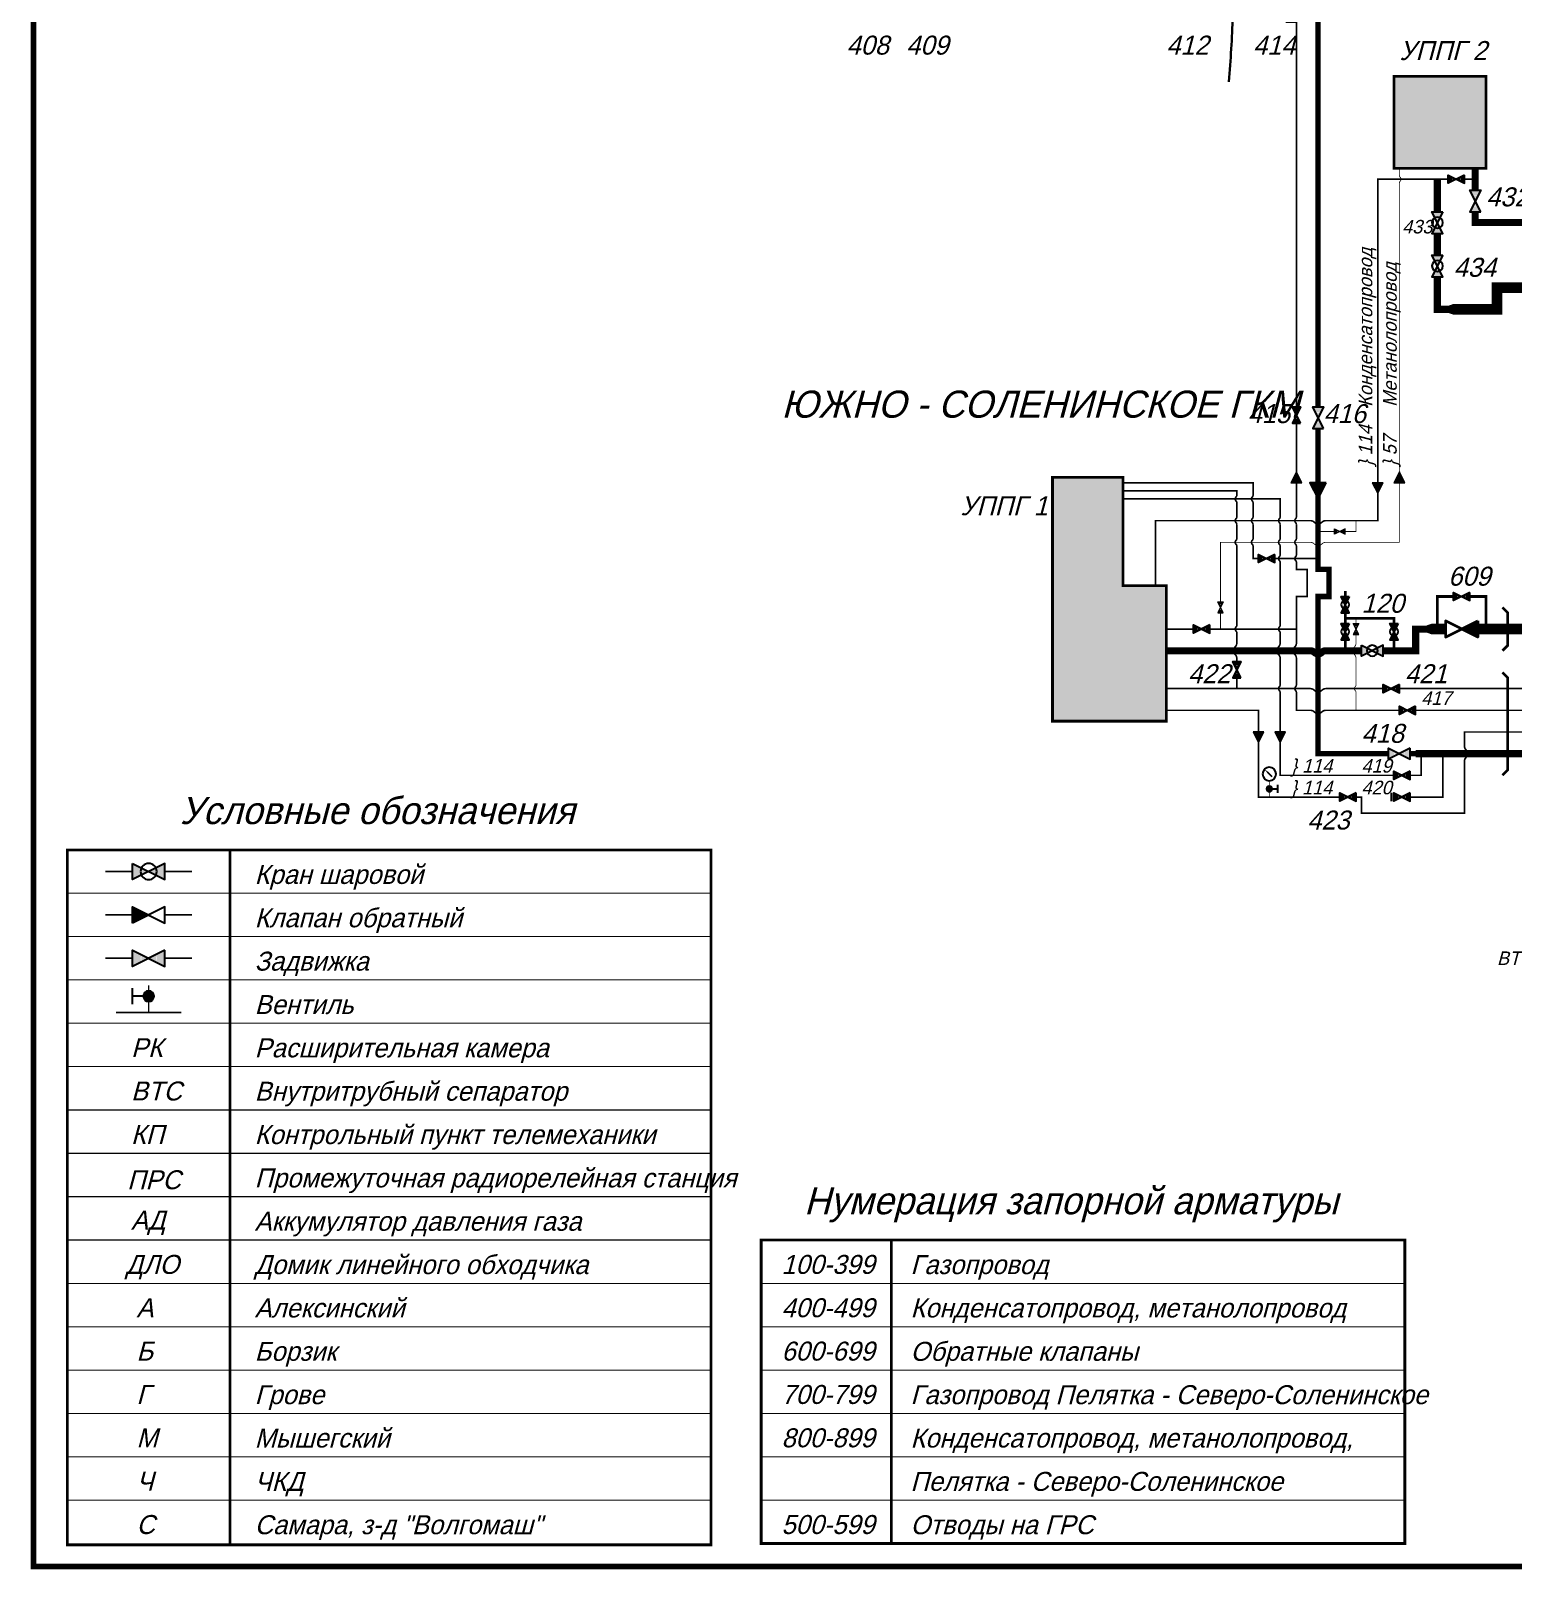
# Model space of a CAD drawing. Header units: millimetres. Extents: x 0 to 3108, y -1 to 580.
# Drawn here: x -0.5 to 273, y -0.5 to 283.4 of the extents above; entities that cross this region are included whole.
import ezdxf
from ezdxf.enums import TextEntityAlignment as Align

# ---------------------------------------------------------------- set-up
doc = ezdxf.new("R2010")
doc.units = ezdxf.units.MM
doc.header["$MEASUREMENT"] = 0
for name, color, linetype in [('АД', 7, 'Continuous'), ('Вентили', 7, 'Continuous'), ('ВТС', 7, 'Continuous'), ('ДЛО', 7, 'Continuous'), ('Задвижки ручн.ВД', 7, 'Continuous'), ('Клапаны обр.', 7, 'Continuous'), ('Краны шар.ВД', 7, 'Continuous'), ('Манометры техн.', 7, 'Continuous'), ('Напр.потока ср.жидк.', 7, 'Continuous'), ('Переезды', 7, 'Continuous'), ('Площадки', 7, 'Continuous'), ('Рамка', 7, 'Continuous'), ('Трубы 0057', 7, 'Continuous'), ('Трубы 0089', 7, 'Continuous'), ('Трубы 0114', 7, 'Continuous'), ('Трубы 0159', 7, 'Continuous'), ('Трубы 0219', 7, 'Continuous'), ('Трубы 0325', 7, 'Continuous'), ('Трубы 0720', 7, 'Continuous')]:
    doc.layers.add(name, color=color, linetype=linetype)
doc.styles.add('# елементов', font='ruslat.shx', dxfattribs={"oblique": 15, "height": 2.5})
doc.styles.add('# елементов 3.5', font='ruslat.shx', dxfattribs={"oblique": 15, "height": 3.5})
doc.styles.add('Наим. объектов', font='ruslat.shx', dxfattribs={"oblique": 15, "height": 3.5})
doc.styles.add('Наим. труб', font='ruslat.shx', dxfattribs={"oblique": 15, "height": 2.5})
doc.styles.add('Рамка 3.5', font='ruslat.shx', dxfattribs={"oblique": 15, "height": 3.5})
doc.styles.add('Рамка 5', font='ruslat.shx', dxfattribs={"oblique": 15, "height": 5})

# ---------------------------------------------------------------- blocks, each defined once
blk = doc.blocks.new('Задвижка ручн.ВД')
at = {"layer": 'Задвижки ручн.ВД', "linetype": 'ByBlock', "lineweight": -2}
h = blk.add_hatch(color=0, dxfattribs=at)
edge = h.paths.add_edge_path()
edge.add_ellipse((0.5, 0), major_axis=(0.177, 0.177), ratio=1, start_angle=108.4349, end_angle=135, ccw=False)
edge.add_line((0.276, 0.112), (0, 0.25))
edge.add_line((0, 0.25), (0, -0.25))
edge.add_line((0, -0.25), (0.276, -0.112))
edge.add_ellipse((0.5, 0), major_axis=(-0.177, 0.177), ratio=1, start_angle=45, end_angle=71.5651, ccw=False)
edge = h.paths.add_edge_path()
edge.add_line((0.5, 0), (0.276, 0.112))
edge.add_ellipse((0.5, 0), major_axis=(0.177, 0.177), ratio=1, start_angle=108.4349, end_angle=135)
edge.add_ellipse((0.5, 0), major_axis=(-0.177, 0.177), ratio=1, start_angle=45, end_angle=71.5651)
edge.add_line((0.276, -0.112), (0.5, 0))
edge = h.paths.add_edge_path()
edge.add_line((0.5, 0), (0.724, -0.112))
edge.add_ellipse((0.5, 0), major_axis=(0.177, 0.177), ratio=1, start_angle=288.4349, end_angle=315)
edge.add_ellipse((0.5, 0), major_axis=(-0.177, 0.177), ratio=1, start_angle=225, end_angle=251.5651)
edge.add_line((0.724, 0.112), (0.5, 0))
edge = h.paths.add_edge_path()
edge.add_ellipse((0.5, 0), major_axis=(0.177, 0.177), ratio=1, start_angle=288.4349, end_angle=315, ccw=False)
edge.add_line((0.724, -0.112), (1, -0.25))
edge.add_line((1, -0.25), (1, 0.25))
edge.add_line((1, 0.25), (0.724, 0.112))
edge.add_ellipse((0.5, 0), major_axis=(-0.177, 0.177), ratio=1, start_angle=225, end_angle=251.5651, ccw=False)
at = {"layer": 'Задвижки ручн.ВД', "color": 0, "linetype": 'ByBlock', "lineweight": -2}
blk.add_lwpolyline([(1, 0.25), (0, -0.25), (0, 0.25), (1, -0.25)], close=True, dxfattribs=at)
blk = doc.blocks.new('Кран шар.ВД')
at = {"layer": 'Краны шар.ВД', "linetype": 'ByBlock', "lineweight": -2}
h = blk.add_hatch(color=0, dxfattribs=at)
edge = h.paths.add_edge_path()
edge.add_ellipse((0.5, 0), major_axis=(0.177, 0.177), ratio=1, start_angle=108.4349, end_angle=135, ccw=False)
edge.add_line((0.276, 0.112), (0, 0.25))
edge.add_line((0, 0.25), (0, -0.25))
edge.add_line((0, -0.25), (0.276, -0.112))
edge.add_ellipse((0.5, 0), major_axis=(-0.177, 0.177), ratio=1, start_angle=45, end_angle=71.5651, ccw=False)
edge = h.paths.add_edge_path()
edge.add_line((0.5, 0), (0.276, 0.112))
edge.add_ellipse((0.5, 0), major_axis=(0.177, 0.177), ratio=1, start_angle=108.4349, end_angle=135)
edge.add_ellipse((0.5, 0), major_axis=(-0.177, 0.177), ratio=1, start_angle=45, end_angle=71.5651)
edge.add_line((0.276, -0.112), (0.5, 0))
edge = h.paths.add_edge_path()
edge.add_line((0.5, 0), (0.724, -0.112))
edge.add_ellipse((0.5, 0), major_axis=(0.177, 0.177), ratio=1, start_angle=288.4349, end_angle=315)
edge.add_ellipse((0.5, 0), major_axis=(-0.177, 0.177), ratio=1, start_angle=225, end_angle=251.5651)
edge.add_line((0.724, 0.112), (0.5, 0))
edge = h.paths.add_edge_path()
edge.add_ellipse((0.5, 0), major_axis=(0.177, 0.177), ratio=1, start_angle=288.4349, end_angle=315, ccw=False)
edge.add_line((0.724, -0.112), (1, -0.25))
edge.add_line((1, -0.25), (1, 0.25))
edge.add_line((1, 0.25), (0.724, 0.112))
edge.add_ellipse((0.5, 0), major_axis=(-0.177, 0.177), ratio=1, start_angle=225, end_angle=251.5651, ccw=False)
at = {"layer": 'Краны шар.ВД', "color": 0, "linetype": 'ByBlock', "lineweight": -2}
blk.add_lwpolyline([(0, 0.25), (1, -0.25), (1, 0.25), (0, -0.25)], close=True, dxfattribs=at)
blk.add_lwpolyline([(0.25, 0, 1), (0.75, 0, 1), (0.25, 0)], format="xyb", close=True, dxfattribs=at)
blk = doc.blocks.new('Напр.потока ср.жидк.')
at = {"layer": 'Напр.потока ср.жидк.', "linetype": 'ByBlock', "lineweight": -2}
blk.add_hatch(color=0, dxfattribs=at).paths.add_polyline_path([(0, 0.5), (0, -0.5), (1, 0)])
at = {"layer": 'Напр.потока ср.жидк.', "color": 0, "linetype": 'ByBlock', "lineweight": -2}
blk.add_lwpolyline([(0, 0.5), (0, -0.5), (1, 0), (0, 0.5)], dxfattribs=at)
blk = doc.blocks.new('Клапан обр.')
at = {"layer": 'Клапаны обр.', "linetype": 'ByBlock', "lineweight": -2}
blk.add_hatch(color=0, dxfattribs=at).paths.add_polyline_path([(0, 0.25), (0, -0.25), (0.5, 0)])
at = {"layer": 'Клапаны обр.', "color": 0, "linetype": 'ByBlock', "lineweight": -2}
blk.add_lwpolyline([(0, -0.25), (0, 0.25), (1, -0.25), (1, 0.25)], close=True, dxfattribs=at)
blk = doc.blocks.new('Манометр техн.')
at = {"layer": 'Манометры техн.', "color": 0, "linetype": 'ByBlock', "lineweight": -2}
blk.add_lwpolyline([(-0.5, 0.5, 1), (0.5, 0.5, 1)], format="xyb", close=True, dxfattribs=at)
blk.add_lwpolyline([(-0.05, 0.55), (0.18, 0.32)], dxfattribs=at)
blk.add_solid([(0, 0.6), (-0.35, 0.85), (-0.1, 0.5)], dxfattribs=at)
blk = doc.blocks.new('Вентиль')
at = {"layer": 'Вентили', "linetype": 'ByBlock', "lineweight": -2}
blk.add_hatch(color=0, dxfattribs=at).paths.add_polyline_path([(1, 0, 1), (0, 0, 1)])
at = {"layer": 'Вентили', "color": 0, "linetype": 'ByBlock', "lineweight": -2}
for points in [[(-0.25, 1.5), (1.25, 1.5)], [(0.5, 0.5), (0.5, 1.5)]]:
    blk.add_lwpolyline(points, dxfattribs=at)
blk.add_lwpolyline([(0, 0, 1), (1, 0, 1)], format="xyb", close=True, dxfattribs=at)
blk = doc.blocks.new('Пересеч. 114-114')
at = {"layer": 'Трубы 0114', "color": 0, "linetype": 'ByBlock', "lineweight": -2, "const_width": 0.3}
blk.add_lwpolyline([(-0.71, 0, -0.198912), (-0.35, -0.15), (-0.35, -0.15, 0.414214), (0.35, -0.15), (0.35, -0.15, -0.198912), (0.71, 0)], format="xyb", dxfattribs=at)
blk = doc.blocks.new('Пересеч. 114-325')
at = {"layer": 'Трубы 0114', "color": 0, "linetype": 'ByBlock', "lineweight": -2, "const_width": 0.3}
blk.add_lwpolyline([(-1.41, 0, -0.198912), (-0.71, -0.29), (-0.71, -0.29, 0.414214), (0.71, -0.29), (0.71, -0.29, -0.198912), (1.41, 0)], format="xyb", dxfattribs=at)
blk = doc.blocks.new('Пересеч. 057-325')
at = {"layer": 'Трубы 0057', "const_width": 0.15}
blk.add_lwpolyline([(-1.41, 0, -0.198912), (-0.71, -0.29), (-0.71, -0.29, 0.414214), (0.71, -0.29), (0.71, -0.29, -0.198912), (1.41, 0)], format="xyb", dxfattribs=at)
blk = doc.blocks.new('Пересеч. 057-114')
at = {"layer": 'Трубы 0057', "const_width": 0.15}
blk.add_lwpolyline([(-0.71, 0, -0.198912), (-0.35, -0.15), (-0.35, -0.15, 0.414214), (0.35, -0.15), (0.35, -0.15, -0.198912), (0.71, 0)], format="xyb", dxfattribs=at)
blk = doc.blocks.new('Пересеч. 325-325')
at = {"layer": 'Трубы 0325', "color": 0, "linetype": 'ByBlock', "lineweight": -2, "const_width": 1.3}
blk.add_lwpolyline([(-1.41, 0, -0.198912), (-0.71, -0.29), (-0.71, -0.29, 0.414214), (0.71, -0.29), (0.71, -0.29, -0.198912), (1.41, 0)], format="xyb", dxfattribs=at)

msp = doc.modelspace()

# ---------------------------------------------------------------- hatches: boundary and pattern name
at = {"layer": 'Площадки', "lineweight": 15}
for points in [[(268, 275), (251, 275), (251, 258), (268, 258)], [(209, 181), (201, 181), (201, 201), (188, 201), (188, 156), (209, 156)]]:
    msp.add_hatch(color=9, dxfattribs=at).paths.add_polyline_path(points)

# ---------------------------------------------------------------- linework, layer by layer
at = {"layer": 'Задвижки ручн.ВД', "lineweight": 25}
msp.add_lwpolyline([(250.5, 142.75), (250.5, 141.25)], dxfattribs=at)
at = {"layer": 'Переезды', "const_width": 0.5}
for points in [[(271, 169), (272, 170), (272, 176), (271, 177)], [(271, 146), (272, 147), (272, 164), (271, 165)]]:
    msp.add_lwpolyline(points, dxfattribs=at)
at = {"layer": 'Площадки', "const_width": 0.5}
for points in [[(251, 275), (268, 275), (268, 258), (251, 258)], [(188, 201), (188, 156), (209, 156), (209, 181), (201, 181), (201, 201)]]:
    msp.add_lwpolyline(points, close=True, dxfattribs=at)
at = {"layer": 'Площадки', "color": 5, "lineweight": 30}
msp.add_spline([(222.06, 378.67), (221.38, 371.04), (221.55, 366.8), (222, 363), (221.89, 360.7), (221.55, 355.96), (222.23, 352.4), (222.06, 347.82), (222.06, 346.8), (222.91, 343.58), (223.93, 340.87), (224.6, 338.5), (224.27, 337.82), (222.91, 335.45), (222.06, 333.41), (222, 329), (222, 325), (221.89, 322.91), (222.23, 320.87), (222.23, 318.5), (221.89, 312.23), (222.06, 307.65), (221.72, 304.09), (221.72, 301.72), (222, 298), (222, 294), (221.38, 290.2), (221.21, 286.13), (220.53, 274)], degree=3, dxfattribs=at)
at = {"layer": 'Рамка'}
for points, const_width in [([(964.33, 0), (0, 0), (0, 579), (964.33, 579)], 1), ([(6.25, 4), (6.25, 132.25), (125, 132.25), (125, 4)], 0.5), ([(134.25, 4.25), (134.25, 60.25), (253, 60.25), (253, 4.25)], 0.5)]:
    msp.add_lwpolyline(points, close=True, dxfattribs=dict(at, const_width=const_width))
for points, const_width in [([(36.25, 132.25), (36.25, 4)], 0.5), ([(6.25, 124.25), (125, 124.25)], 0.2), ([(6.25, 116.25), (125, 116.25)], 0.2), ([(6.25, 108.25), (125, 108.25)], 0.2), ([(6.25, 100.25), (125, 100.25)], 0.2), ([(6.25, 92.25), (125, 92.25)], 0.2), ([(6.25, 84.25), (125, 84.25)], 0.2), ([(6.25, 76.25), (125, 76.25)], 0.2), ([(6.25, 68.25), (125, 68.25)], 0.2), ([(6.25, 60.25), (125, 60.25)], 0.2), ([(158.25, 60.25), (158.25, 4.25)], 0.5), ([(6.25, 52.25), (125, 52.25)], 0.2), ([(134.25, 52.25), (253, 52.25)], 0.2), ([(6.25, 44.25), (125, 44.25)], 0.2), ([(134.25, 44.25), (253, 44.25)], 0.2), ([(6.25, 36.25), (125, 36.25)], 0.2), ([(134.25, 36.25), (253, 36.25)], 0.2), ([(6.25, 28.25), (125, 28.25)], 0.2), ([(134.25, 28.25), (253, 28.25)], 0.2), ([(6.25, 20.25), (125, 20.25)], 0.2), ([(134.25, 20.25), (253, 20.25)], 0.2), ([(6.25, 12.25), (125, 12.25)], 0.2), ([(134.25, 12.25), (253, 12.25)], 0.2)]:
    msp.add_lwpolyline(points, dxfattribs=dict(at, const_width=const_width))
at = {"layer": 'Трубы 0057', "const_width": 0.15}
for points in [[(252, 256.71), (252, 258)], [(238.41, 189), (252, 189), (252, 255.29)], [(242, 191), (244, 191), (244, 193)], [(237, 191), (240, 191)], [(219, 178), (219, 189), (235.59, 189)], [(219, 173), (219, 176)], [(244, 175), (244, 174)], [(244, 172), (244, 170.41)], [(244, 167.59), (244, 162.71)], [(244, 161.29), (244, 158)], [(228, 142), (228, 145)]]:
    msp.add_lwpolyline(points, dxfattribs=at)
at = {"layer": 'Трубы 0089', "const_width": 0.3}
for points in [[(18.25, 128.25), (13.25, 128.25)], [(29.25, 128.25), (24.25, 128.25)], [(18.25, 120.25), (13.25, 120.25)], [(29.25, 120.25), (24.25, 120.25)], [(18.25, 112.25), (13.25, 112.25)], [(29.25, 112.25), (24.25, 112.25)], [(21.25, 107.25), (21.25, 102.25)], [(15.25, 102.25), (27.25, 102.25)]]:
    msp.add_lwpolyline(points, dxfattribs=at)
at = {"layer": 'Трубы 0114', "color": 5}
msp.add_lwpolyline([(231, 285, 0.3, 0.3, 0), (233, 285, 0.3, 0.3, 0), (233, 214, 0, 0, 0)], format="xyseb", dxfattribs=at)
at = {"layer": 'Трубы 0114', "const_width": 0.3}
for points in [[(238.41, 193), (248, 193), (248, 256), (261, 256)], [(264, 256), (266, 256)], [(201, 198.5), (222, 198.5), (222, 197.71)], [(201, 197), (230, 197), (230, 193.71)], [(222, 196.29), (222, 193.71)], [(207, 181), (207, 193), (235.59, 193)], [(222, 192.29), (222, 189.71)], [(230, 192.29), (230, 189.71)], [(222, 188.29), (222, 173.71)], [(230, 188.29), (230, 186.71)], [(230, 185.29), (230, 173.71)], [(222, 172.29), (222, 170.41)], [(230, 172.29), (230, 170.41)], [(222, 167.59), (222, 167)], [(230, 167.59), (230, 162.71)], [(209, 162), (235.59, 162)], [(222, 164), (222, 162)], [(238.41, 162), (249, 162)], [(252, 162), (301.17, 162)], [(230, 161.29), (230, 146), (251, 146)], [(209, 158), (226, 158), (226, 142), (241, 142)], [(264, 151.41), (264, 154), (284.29, 154)], [(244, 142), (245, 142), (245, 139), (264, 139), (264, 148.59)], [(260, 150), (260, 142), (254, 142)], [(254, 146), (256, 146), (256, 150)]]:
    msp.add_lwpolyline(points, dxfattribs=at)
at = {"layer": 'Трубы 0114', "color": 5, "const_width": 0.3}
for points in [[(233, 211), (233, 193.71)], [(233, 192.29), (233, 189.71)], [(233, 188.29), (233, 186.71)], [(233, 185.29), (233, 184), (235, 184), (235, 179), (233, 179), (233, 170.41)], [(209, 173), (214, 173)], [(217, 173), (233, 173)], [(233, 167.59), (233, 162.71)], [(233, 161.29), (233, 158), (235.59, 158)], [(238.41, 158), (252, 158)], [(255, 158), (301.17, 158)]]:
    msp.add_lwpolyline(points, dxfattribs=at)
at = {"layer": 'Трубы 0114', "color": 1, "const_width": 0.3}
for points in [[(201, 200), (225, 200), (225, 197.71)], [(225, 196.29), (225, 193.71)], [(225, 192.29), (225, 189.71)], [(225, 188.29), (225, 186), (226, 186)], [(229, 186), (237, 186)]]:
    msp.add_lwpolyline(points, dxfattribs=at)
at = {"layer": 'Трубы 0159', "const_width": 0.5}
for points in [[(242, 179), (242, 180)], [(259, 173), (259, 179), (262, 179)], [(242, 174), (242, 176)], [(242, 175), (251, 175), (251, 174)], [(242, 169), (242, 171)], [(251, 171), (251, 169)]]:
    msp.add_lwpolyline(points, dxfattribs=at)
at = {"layer": 'Трубы 0159'}
msp.add_lwpolyline([(265, 179, 0.5, 0.5, 0), (268, 179, 0.5, 0.5, 0), (268, 173, 0, 0, 0)], format="xyseb", dxfattribs=at)
at = {"layer": 'Трубы 0219', "color": 1, "const_width": 1}
for points in [[(237, 214), (237, 291), (214, 291)], [(237, 210), (237, 184), (239, 184), (239, 179), (237, 179), (237, 150), (250, 150)], [(254, 150), (255, 150)]]:
    msp.add_lwpolyline(points, dxfattribs=at)
at = {"layer": 'Трубы 0325', "color": 1, "const_width": 1.3}
for points in [[(266, 258), (266, 254)], [(266, 250), (266, 248), (308.17, 248)], [(255, 150), (301.17, 150)]]:
    msp.add_lwpolyline(points, dxfattribs=at)
at = {"layer": 'Трубы 0325', "const_width": 1.3}
for points in [[(259, 256), (259, 250)], [(259, 246), (259, 242)], [(259, 238), (259, 232), (261, 232)], [(249, 169), (255, 169), (255, 173), (257, 173)], [(209, 169), (235.59, 169)], [(238.41, 169), (245, 169)]]:
    msp.add_lwpolyline(points, dxfattribs=at)
at = {"layer": 'Трубы 0720', "const_width": 2}
for points in [[(299, 206), (299, 232), (278, 232), (278, 236), (270, 236), (270, 232), (262, 232)], [(258, 173), (260.5, 173)], [(266.5, 173), (279, 173)]]:
    msp.add_lwpolyline(points, dxfattribs=at)
at = {"layer": 'Трубы 0720'}
for points in [[(262, 232, 2, 1.3, 0), (261, 232, 2, 2, 0)], [(257, 173, 1.3, 2, 0), (258, 173, 2, 2, 0)]]:
    msp.add_lwpolyline(points, format="xyseb", dxfattribs=at)

# ---------------------------------------------------------------- block references
at = {"layer": 'Вентили', "lineweight": 25, "rotation": 270}
msp.add_blockref('Вентиль', (228, 144), dxfattribs=at)
at = {"layer": 'Вентили', "lineweight": 25, "xscale": 2, "yscale": 2, "rotation": 90}
msp.add_blockref('Вентиль', (21.25, 104.25), dxfattribs=at)
at = {"layer": 'Задвижки ручн.ВД', "lineweight": 25}
for p, xscale, yscale in [((261, 256), 3, 3), ((226, 186), 3, 3), ((262, 179), 3, 3), ((214, 173), 3, 3), ((249, 162), 3, 3), ((252, 158), 3, 3), ((250, 150), 4, 4), ((251, 146), 3, 3), ((241, 142), 3, 3), ((251, 142), 3, 3), ((18.25, 112.25), 6, 6)]:
    msp.add_blockref('Задвижка ручн.ВД', p, dxfattribs=dict(at, xscale=xscale, yscale=yscale))
at = {"layer": 'Задвижки ручн.ВД', "lineweight": 25, "rotation": 270}
for p, xscale, yscale in [((266, 254), 4, 4), ((233, 214), 3, 3), ((237, 214), 4, 4), ((222, 167), 3, 3)]:
    msp.add_blockref('Задвижка ручн.ВД', p, dxfattribs=dict(at, xscale=xscale, yscale=yscale))
at = {"layer": 'Задвижки ручн.ВД', "lineweight": 15, "xscale": 2, "yscale": 2}
msp.add_blockref('Задвижка ручн.ВД', (240, 191), dxfattribs=at)
at = {"layer": 'Задвижки ручн.ВД', "lineweight": 15, "xscale": 2, "yscale": 2, "rotation": 270}
for p in [(219, 178), (244, 174)]:
    msp.add_blockref('Задвижка ручн.ВД', p, dxfattribs=at)
at = {"layer": 'Клапаны обр.', "lineweight": 35, "xscale": 6, "yscale": 6, "rotation": 180}
msp.add_blockref('Клапан обр.', (266.5, 173), dxfattribs=at)
at = {"layer": 'Клапаны обр.', "lineweight": 25, "xscale": 6, "yscale": 6}
msp.add_blockref('Клапан обр.', (18.25, 120.25), dxfattribs=at)
at = {"layer": 'Краны шар.ВД', "lineweight": 25, "rotation": 270}
for p, xscale, yscale in [((259, 250), 4, 4), ((259, 242), 4, 4), ((242, 179), 3, 3), ((242, 174), 3, 3), ((251, 174), 3, 3)]:
    msp.add_blockref('Кран шар.ВД', p, dxfattribs=dict(at, xscale=xscale, yscale=yscale))
at = {"layer": 'Краны шар.ВД', "lineweight": 25}
for p, xscale, yscale in [((245, 169), 4, 4), ((18.25, 128.25), 6, 6)]:
    msp.add_blockref('Кран шар.ВД', p, dxfattribs=dict(at, xscale=xscale, yscale=yscale))
at = {"layer": 'Манометры техн.', "lineweight": 25, "xscale": 2.5, "yscale": 2.5}
msp.add_blockref('Манометр техн.', (228, 145), dxfattribs=at)
at = {"layer": 'Напр.потока ср.жидк.', "color": 5, "lineweight": 15, "xscale": 2, "yscale": 2, "rotation": 90}
msp.add_blockref('Напр.потока ср.жидк.', (233, 200), dxfattribs=at)
at = {"layer": 'Напр.потока ср.жидк.', "lineweight": 15, "xscale": 2, "yscale": 2}
for p, rotation in [((252, 200), 90), ((248, 200), 270), ((226, 154), 270), ((230, 154), 270)]:
    msp.add_blockref('Напр.потока ср.жидк.', p, dxfattribs=dict(at, rotation=rotation))
at = {"layer": 'Напр.потока ср.жидк.', "color": 1, "xscale": 3, "yscale": 3, "rotation": 270}
msp.add_blockref('Напр.потока ср.жидк.', (237, 200), dxfattribs=at)
at = {"layer": 'Трубы 0057'}
for name, p, rotation in [('Пересеч. 057-114', (252, 256), 90), ('Пересеч. 057-325', (244, 169), 270), ('Пересеч. 057-114', (244, 162), 270)]:
    msp.add_blockref(name, p, dxfattribs=dict(at, rotation=rotation))
msp.add_blockref('Пересеч. 057-325', (237, 189), dxfattribs=at)
at = {"layer": 'Трубы 0114'}
for name, p, rotation in [('Пересеч. 114-114', (222, 197), 270), ('Пересеч. 114-114', (222, 193), 270), ('Пересеч. 114-114', (230, 193), 270), ('Пересеч. 114-114', (222, 189), 270), ('Пересеч. 114-114', (230, 189), 270), ('Пересеч. 114-114', (230, 186), 270), ('Пересеч. 114-114', (222, 173), 270), ('Пересеч. 114-114', (230, 173), 270), ('Пересеч. 114-325', (222, 169), 270), ('Пересеч. 114-325', (230, 169), 270), ('Пересеч. 114-114', (230, 162), 270), ('Пересеч. 114-325', (264, 150), 90)]:
    msp.add_blockref(name, p, dxfattribs=dict(at, rotation=rotation))
at = {"layer": 'Трубы 0114', "color": 1, "rotation": 270}
for p in [(225, 197), (225, 193), (225, 189)]:
    msp.add_blockref('Пересеч. 114-114', p, dxfattribs=at)
at = {"layer": 'Трубы 0114', "color": 5, "rotation": 270}
for name, p in [('Пересеч. 114-114', (233, 193)), ('Пересеч. 114-114', (233, 189)), ('Пересеч. 114-114', (233, 186)), ('Пересеч. 114-325', (233, 169)), ('Пересеч. 114-114', (233, 162))]:
    msp.add_blockref(name, p, dxfattribs=at)
at = {"layer": 'Трубы 0114'}
for p in [(237, 193), (237, 162)]:
    msp.add_blockref('Пересеч. 114-325', p, dxfattribs=at)
at = {"layer": 'Трубы 0114', "color": 5}
msp.add_blockref('Пересеч. 114-325', (237, 158), dxfattribs=at)
at = {"layer": 'Трубы 0325'}
msp.add_blockref('Пересеч. 325-325', (237, 169), dxfattribs=at)

# ---------------------------------------------------------------- texts
at = {"layer": 'АД', "lineweight": 35, "style": 'Рамка 3.5', "oblique": 15}
msp.add_text('АД', height=3.5, dxfattribs=at).set_placement((18, 62.18))
at = {"layer": 'ВТС', "lineweight": 25, "style": '# елементов', "oblique": 15}
msp.add_text('ВТС дкс', height=2.5, dxfattribs=at).set_placement((270, 111))
at = {"layer": 'ВТС', "lineweight": 35, "style": 'Рамка 3.5', "oblique": 15}
for s, p in [('РК', (18, 94)), ('ВТС', (18, 86)), ('КП', (18, 78))]:
    msp.add_text(s, height=3.5, dxfattribs=at).set_placement(p)
at = {"layer": 'ДЛО', "lineweight": 35, "style": 'Наим. объектов', "oblique": 15}
msp.add_text('ДЛО', height=3.5, dxfattribs=at).set_placement((17, 54))
at = {"layer": 'Задвижки ручн.ВД', "lineweight": 35, "style": '# елементов 3.5', "oblique": 15}
for s, p in [('408', (150, 279)), ('409', (161, 279)), ('412', (209, 279)), ('414', (225, 279)), ('432', (268, 251)), ('415', (224, 211)), ('416', (238, 211)), ('422', (213, 163)), ('421', (253, 163)), ('418', (245, 152)), ('423', (235, 136))]:
    msp.add_text(s, height=3.5, dxfattribs=at).set_placement(p)
at = {"layer": 'Задвижки ручн.ВД', "lineweight": 25, "style": '# елементов', "oblique": 15}
for s, p in [('417', (256, 159)), ('419', (245, 146.5)), ('420', (245, 142.5))]:
    msp.add_text(s, height=2.5, dxfattribs=at).set_placement(p)
at = {"layer": 'Клапаны обр.', "lineweight": 35, "style": '# елементов 3.5', "oblique": 15}
msp.add_text('609', height=3.5, dxfattribs=at).set_placement((261, 181))
at = {"layer": 'Краны шар.ВД', "lineweight": 25, "style": '# елементов', "oblique": 15}
msp.add_text('433', height=2.5, dxfattribs=at).set_placement((252.5, 246))
at = {"layer": 'Краны шар.ВД', "lineweight": 35, "style": '# елементов 3.5', "oblique": 15}
for s, p in [('434', (262, 238)), ('120', (245, 176)), ('А', (19, 46)), ('Б', (19, 38)), ('Г', (19, 30)), ('М', (19, 22)), ('Ч', (19, 14)), ('С', (19, 6))]:
    msp.add_text(s, height=3.5, dxfattribs=at).set_placement(p)
at = {"layer": 'Площадки', "lineweight": 35, "oblique": 15}
for s, style, p in [('УППГ 2', 'Наим. объектов', (252, 278)), ('УППГ 1', 'Наим. объектов', (171, 194)), ('ПРС', 'Рамка 3.5', (17.29, 69.62))]:
    msp.add_text(s, height=3.5, dxfattribs=dict(at, style=style)).set_placement(p)
at = {"layer": 'Площадки', "color": 3, "lineweight": 50, "style": 'Рамка 5', "oblique": 15}
msp.add_text('ЮЖНО - СОЛЕНИНСКОЕ ГКМ', height=5, dxfattribs=at).set_placement((138, 212))
at = {"layer": 'Рамка', "lineweight": 35, "style": 'Рамка 5', "oblique": 15}
for s, p in [('Условные обозначения', (63.41, 137)), ('Нумерация запорной арматуры', (191.41, 65))]:
    msp.add_text(s, height=5, dxfattribs=at).set_placement(p, align=Align.CENTER)
at = {"layer": 'Рамка', "lineweight": 35, "style": 'Рамка 3.5', "oblique": 15}
for s, p in [('Кран шаровой', (40.8, 125.96)), ('Клапан обратный', (40.8, 117.96)), ('Задвижка', (40.8, 109.96)), ('Вентиль', (40.8, 101.96)), ('Расширительная камера', (40.8, 93.96)), ('Внутритрубный сепаратор', (40.8, 85.96)), ('Контрольный пункт телемеханики', (40.8, 77.96)), ('Промежуточная радиорелейная станция', (40.8, 69.96)), ('Аккумулятор давления газа', (40.8, 61.96)), ('Домик линейного обходчика', (40.8, 53.96)), ('100-399', (138, 54)), ('Газопровод', (161.8, 53.96)), ('Алексинский', (40.8, 45.96)), ('400-499', (138, 46)), ('Конденсатопровод, метанолопровод', (161.8, 45.96)), ('Борзик', (40.8, 37.96)), ('600-699', (138, 38)), ('Обратные клапаны', (161.8, 37.96)), ('Грове', (40.8, 29.96)), ('700-799', (138, 30)), ('Газопровод Пелятка - Северо-Соленинское', (161.8, 29.96)), ('Мышегский', (40.8, 21.96)), ('800-899', (138, 22)), ('Конденсатопровод, метанолопровод,', (161.8, 21.96)), ('ЧКД', (40.8, 13.96)), ('Пелятка - Северо-Соленинское', (161.8, 13.96)), ('Самара, з-д "Волгомаш"', (40.8, 5.96)), ('500-599', (138, 6)), ('Отводы на ГРС', (161.8, 5.96))]:
    msp.add_text(s, height=3.5, dxfattribs=at).set_placement(p)
at = {"layer": 'Трубы 0057', "lineweight": 25, "oblique": 15}
for s, style, p in [('Метанолопровод', '# елементов', (251.5, 214)), ('} 57', 'Наим. труб', (251.5, 203))]:
    msp.add_text(s, height=2.5, rotation=90, dxfattribs=dict(at, style=style)).set_placement(p)
at = {"layer": 'Трубы 0114', "lineweight": 25, "oblique": 15}
for s, style, p in [('Конденсатопровод', '# елементов', (247, 214)), ('} 114', 'Наим. труб', (247, 203))]:
    msp.add_text(s, height=2.5, rotation=90, dxfattribs=dict(at, style=style)).set_placement(p)
at = {"layer": 'Трубы 0114', "lineweight": 25, "style": 'Наим. труб', "oblique": 15}
for p in [(232, 146.5), (232, 142.5)]:
    msp.add_text('} 114', height=2.5, dxfattribs=at).set_placement(p)

doc.saveas('drawing.dxf')
